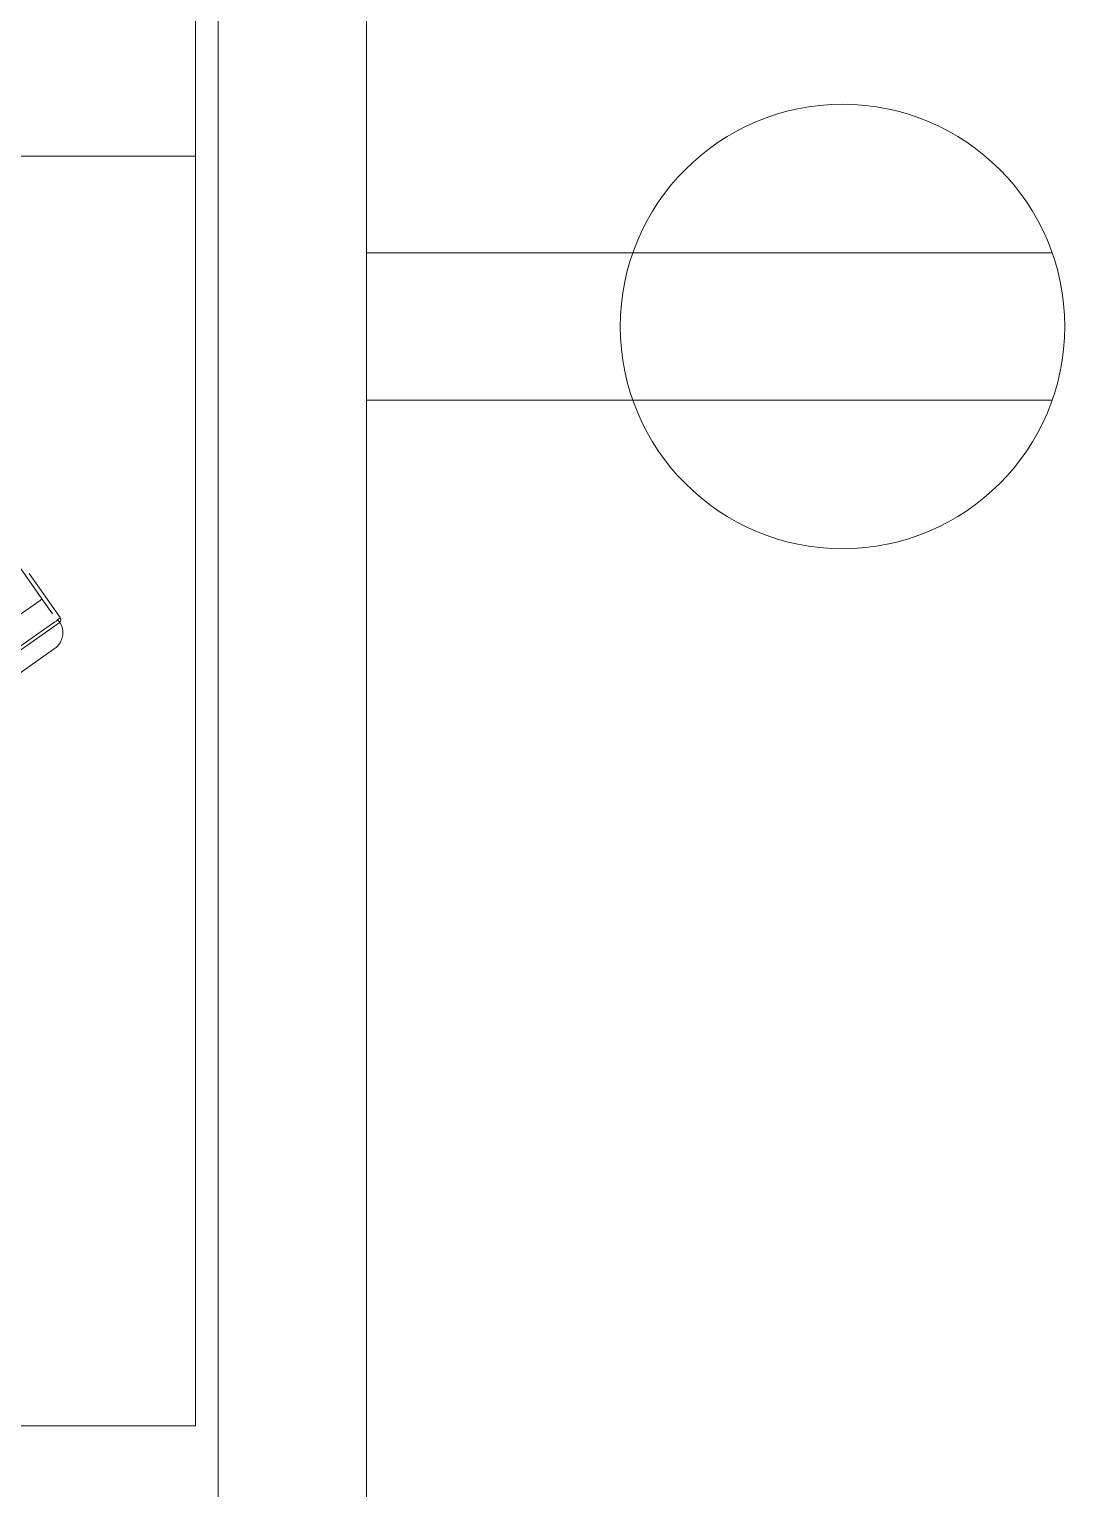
# Model space of a CAD drawing. Header units: inches. Extents: x 1 to 4637, y -664 to 702.
# Drawn here: x 2106.82 to 2131.28, y -375.44 to -340.95 of the extents above; entities that cross this region are included whole.
import ezdxf

# ---------------------------------------------------------------- set-up
doc = ezdxf.new("R2010")
doc.units = ezdxf.units.IN
doc.header["$MEASUREMENT"] = 0
for name, color, linetype, lineweight in [('A-ANNO-NOTE', 131, 'Continuous', 20), ('I-FURN', 30, 'Continuous', 9), ('I-WALL', 2, 'Continuous', 9)]:
    doc.layers.add(name, color=color, linetype=linetype, lineweight=lineweight)

# ---------------------------------------------------------------- blocks, each defined once
blk = doc.blocks.new('Desk - Group 1 - No Side Chairs-V26-New Construction - Tel_Data_Elec Plan')
at = {"layer": 'I-FURN'}
for p, q in [((72, 30), (0, 30)), ((0, 30), (0, 0)), ((23.736, 25.927), (3.337, 11.643)), ((24.302, 25.788), (3.275, 11.065)), ((24.346, 25.725), (3.319, 11.001)), ((24.346, 25.725), (3.319, 11.001)), ((24.699, 25.221), (3.672, 10.497)), ((3.275, 11.065), (3.206, 11.016)), ((3.927, 9.858), (3.198, 10.9)), ((3.198, 10.9), (3.927, 9.858)), ((3.206, 11.016), (3.252, 10.951)), ((3.38, 10.809), (3.626, 10.458)), ((3.626, 10.458), (4.355, 9.416)), ((6.996, 0), (0, 0)), ((0, 0), (0, -36)), ((0, 0), (6.996, 0))]:
    blk.add_line(p, q, dxfattribs=at)
at = {"layer": 'I-FURN', "flags": 128}
for points in [[(3.191, 11.04), (3.153, 11.124), (3.135, 11.216), (3.137, 11.31), (3.159, 11.405), (3.2, 11.494)], [(3.198, 10.9), (3.184, 10.933), (3.183, 10.96), (3.187, 10.977), (3.192, 10.988), (3.196, 10.995), (3.199, 11), (3.202, 11.004), (3.204, 11.007), (3.207, 11.01), (3.209, 11.012), (3.211, 11.014), (3.213, 11.016), (3.215, 11.018), (3.217, 11.02), (3.219, 11.021), (3.22, 11.023), (3.222, 11.025), (3.224, 11.026), (3.226, 11.028), (3.228, 11.03), (3.23, 11.032), (3.233, 11.033), (3.235, 11.035), (3.237, 11.037), (3.239, 11.038), (3.241, 11.04), (3.244, 11.042), (3.246, 11.044), (3.248, 11.046), (3.251, 11.048), (3.253, 11.049), (3.256, 11.051), (3.258, 11.053), (3.261, 11.055), (3.263, 11.057), (3.266, 11.059), (3.269, 11.061), (3.271, 11.062), (3.274, 11.064), (3.275, 11.065)]]:
    blk.add_lwpolyline(points, dxfattribs=at)
at = {"layer": 'I-FURN'}
for centre, major_axis, start_param in [((3.327, 10.99), (0.129, 0.09), 1.570796), ((3.327, 10.99), (0.129, 0.09), 1.570796), ((3.675, 10.493), (0.0493, 0.0345), 1.570796), ((3.675, 10.493), (0.0493, 0.0345), 2.356194)]:
    blk.add_ellipse(centre, major_axis=major_axis, ratio=0.087156, start_param=start_param, end_param=3.141593, dxfattribs=at)
blk.add_open_spline([(3.2, 11.494), (3.21, 11.511), (3.232, 11.544), (3.27, 11.588), (3.312, 11.626), (3.343, 11.648), (3.36, 11.658)], degree=3, dxfattribs=at)
blk.add_open_spline([(3.206, 11.016), (3.205, 11.017), (3.203, 11.021), (3.196, 11.031), (3.191, 11.04)], degree=3, knots=[0.25, 0.25, 0.25, 0.25, 0.5, 1, 1, 1, 1], dxfattribs=at)

msp = doc.modelspace()

# ---------------------------------------------------------------- linework, layer by layer
at = {"layer": 'A-ANNO-NOTE'}
for p, q in [((2114.786, -346.232), (2130.984, -346.232)), ((2114.786, -349.716), (2130.984, -349.716))]:
    msp.add_line(p, q, dxfattribs=at)
msp.add_circle((2126.032, -347.974), 5.25, dxfattribs=at)
at = {"layer": 'I-WALL', "color": 250, "lineweight": 20}
for p, q in [((2114.786, -427.228), (2114.786, -180.14)), ((2111.286, -283.728), (2111.286, -427.228))]:
    msp.add_line(p, q, dxfattribs=at)

# ---------------------------------------------------------------- block references
at = {"layer": 'I-FURN', "rotation": 180}
msp.add_blockref('Desk - Group 1 - No Side Chairs-V26-New Construction - Tel_Data_Elec Plan', (2110.751, -343.951), dxfattribs=at)

doc.saveas('drawing.dxf')
